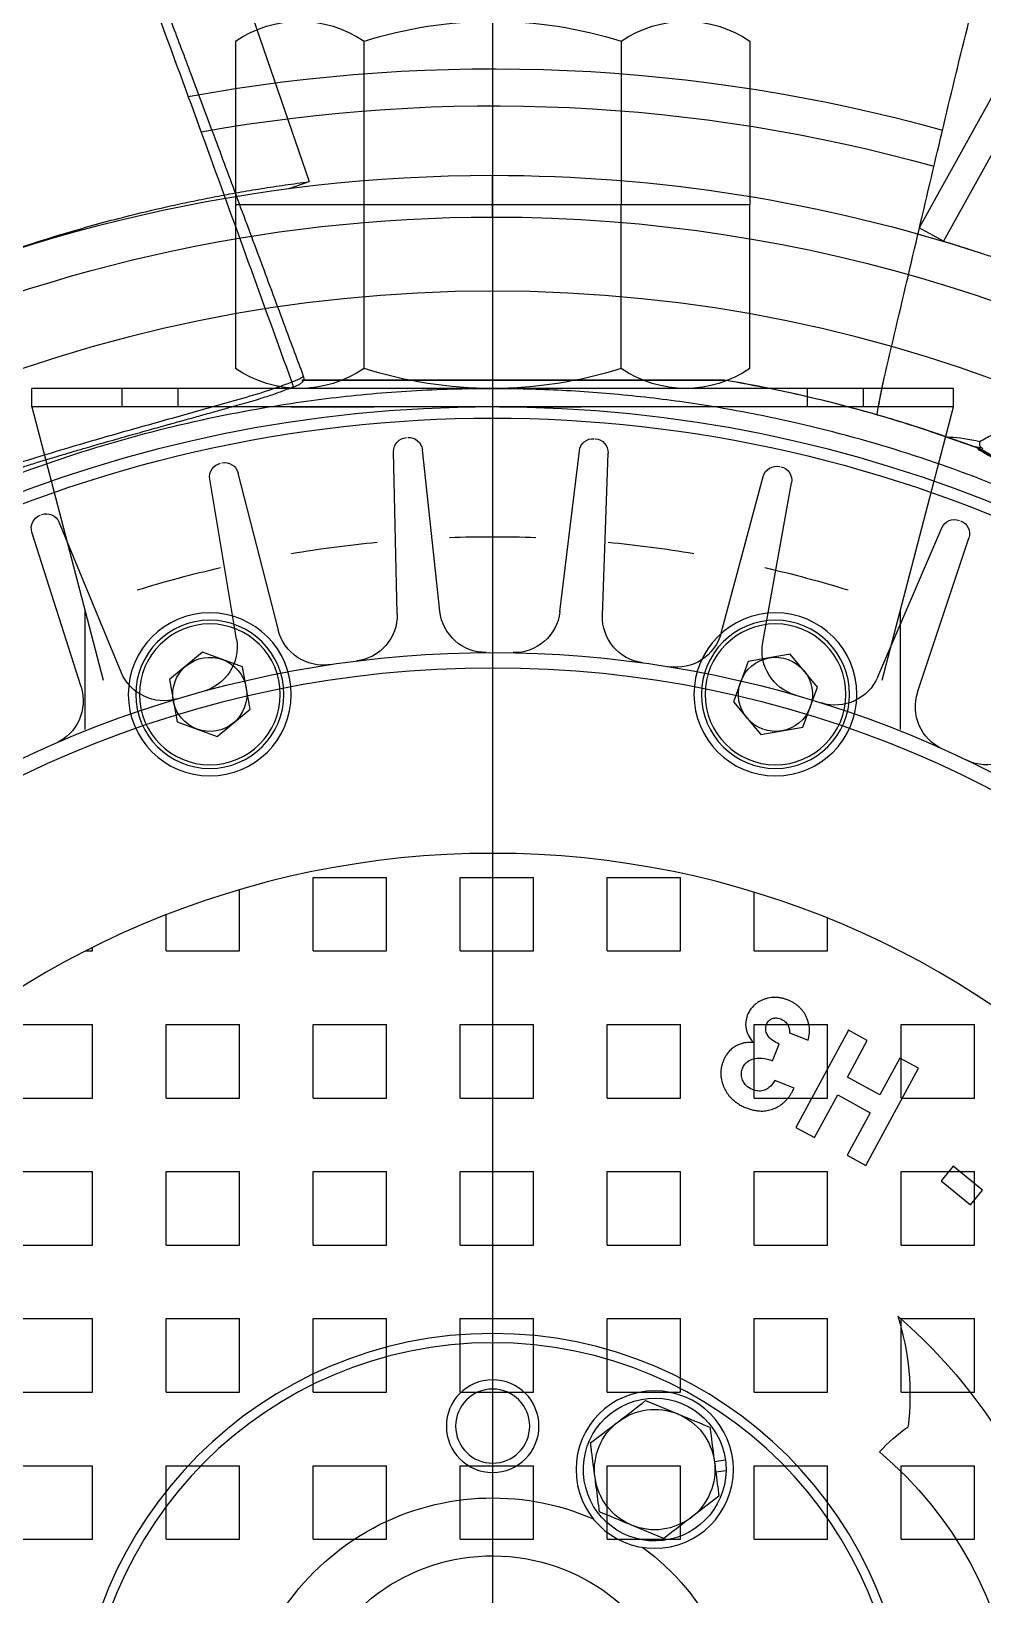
# Model space of a CAD drawing. Header units: millimetres. Extents: x 89450 to 753248, y -530175 to 1209785.
# Drawn here: x 272187.8 to 272290.6, y -164124.6 to -163955.9 of the extents above; entities that cross this region are included whole.
import ezdxf

# ---------------------------------------------------------------- set-up
doc = ezdxf.new("R2010")
doc.units = ezdxf.units.MM
doc.header["$LTSCALE"] = 150
doc.linetypes.add('C_SOLID_M', pattern=[0])
doc.linetypes.add('CENTER', pattern=[50.8, 31.75, -6.35, 6.35, -6.35])
doc.layers.add('------00 Load Bank', color=3, linetype='Continuous')

# ---------------------------------------------------------------- blocks, each defined once
blk = doc.blocks.new('A$C02650c35')
h = blk.add_hatch()
h.set_pattern_fill('SQUARE', color=0, scale=2.5, style=0)
h.set_pattern_definition([(0, (-1352.2724, -53.854), (0, 7.9375), [7.9375, -7.9375]), (90, (-1352.2724, -53.854), (-7.9375, 5e-16), [7.9375, -7.9375])])
h.paths.add_polyline_path([(510, 542.5), (510, 555), (522.5, 555), (522.5, 639.32, 0.414214), (425.68, 542.5)])
h.paths.add_polyline_path([(619.32, 542.5, 0.414214), (522.5, 639.32), (522.5, 555), (535, 555), (535, 542.5)])
h.paths.add_polyline_path([(535, 530), (522.5, 530), (522.5, 445.68, 0.414214), (619.32, 542.5), (535, 542.5)])
h.paths.add_polyline_path([(510, 530), (510, 542.5), (425.68, 542.5, 0.414214), (522.5, 445.68), (522.5, 530)])
at = {"color": 0, "linetype": 'Continuous', "lineweight": 25}
for p, q in [((888.03, 703.5), (685.38, 591.17)), ((889.48, 700.88), (686.84, 588.55)), ((663.09, 594.8), (644.45, 627.07)), ((581.38, 594.11), (582.96, 595.41)), ((583.99, 590.94), (581.38, 594.11)), ((582.96, 595.41), (585.57, 592.24)), ((663.07, 595.36), (663.03, 595.43)), ((663.29, 594.22), (663.08, 595.36)), ((585.57, 592.24), (583.99, 590.94)), ((685.38, 591.17), (686.84, 588.55)), ((585.63, 582.79), (596.13, 588.49)), ((596.13, 588.49), (597.23, 586.47)), ((597.23, 586.47), (593.27, 584.32)), ((593.27, 584.32), (595.17, 580.8)), ((670.46, 584.74), (670.68, 584.78)), ((586.73, 580.77), (585.63, 582.79)), ((591.33, 583.27), (586.73, 580.77)), ((593.24, 579.76), (591.33, 583.27)), ((595.17, 580.8), (599.13, 582.95)), ((599.13, 582.95), (600.23, 580.94)), ((600.23, 580.94), (589.73, 575.24)), ((588.64, 577.26), (593.24, 579.76)), ((589.73, 575.24), (588.64, 577.26)), ((632.93, 576), (637.27, 577.59)), ((637.27, 577.59), (640.82, 574.63)), ((599.95, 574.56), (599.15, 576.58)), ((632.14, 571.45), (632.93, 576)), ((593.99, 575.06), (594.81, 572.98)), ((640.82, 574.63), (640.02, 570.08)), ((596.93, 572.73), (598.73, 573.44)), ((635.69, 568.49), (632.14, 571.45)), ((640.02, 570.08), (635.69, 568.49)), ((552.68, 567.7), (552.53, 566.59)), ((553.81, 567.63), (553.66, 566.44)), ((670.4, 521.91), (670.4, 567.5)), ((670.4, 567.5), (670.4, 521.93)), ((549.94, 566.93), (547.65, 563.95)), ((560.25, 559.02), (558.82, 562.49)), ((545.37, 560.98), (546.81, 557.51)), ((555.69, 553.07), (557.97, 556.05)), ((692.5, 542.5), (688, 542.5)), ((688, 542.5), (692.5, 542.5)), ((691.07, 520.52), (691.82, 522.69)), ((910.7, 447.32), (691.82, 522.69)), ((669.59, 520.89), (669.6, 520.8)), ((631.93, 512.75), (634.89, 516.3)), ((634.89, 516.3), (639.44, 515.5)), ((639.44, 515.5), (641.03, 511.17)), ((633.52, 508.42), (631.93, 512.75)), ((641.03, 511.17), (638.07, 507.62)), ((638.07, 507.62), (633.52, 508.42))]:
    blk.add_line(p, q, dxfattribs=at)
at = {"color": 0}
for p, q in [((636.72, 588.39), (653.33, 593.91)), ((638.02, 584.55), (667.5, 592.27)), ((638.36, 584.08), (654.44, 591)), ((667.5, 592.27), (667.5, 492.73)), ((645.47, 586.5), (632.67, 586.5)), ((667.5, 587.1), (667.5, 497.9)), ((669.5, 582.5), (667.5, 582.5)), ((667.5, 576.5), (669.5, 576.5)), ((642.09, 571.67), (659.32, 574.77)), ((643.1, 567.17), (660, 571.72)), ((671.65, 570.28), (689.31, 570.28)), ((689.31, 570.28), (689.31, 514.72)), ((706.97, 570.28), (689.31, 570.28)), ((689.31, 570.28), (689.31, 514.72)), ((669.5, 563.33), (669.5, 521.67)), ((671.65, 556.39), (689.31, 556.39)), ((706.97, 556.39), (689.31, 556.39)), ((645.02, 554.35), (662.52, 554.97)), ((645.38, 549.76), (662.76, 551.86)), ((645.46, 536.8), (662.87, 534.92)), ((645.16, 532.2), (662.66, 531.8)), ((671.65, 528.61), (706.97, 528.61)), ((643.4, 519.36), (660.36, 515.02)), ((642.45, 514.85), (659.72, 511.96)), ((689.31, 514.72), (671.65, 514.72)), ((706.97, 514.72), (689.31, 514.72)), ((669.5, 508.5), (667.5, 508.5)), ((638.87, 502.39), (655.05, 495.68)), ((667.5, 502.5), (669.5, 502.5)), ((667.5, 492.73), (638.02, 500.45)), ((632.67, 498.5), (645.47, 498.5)), ((637.29, 498.06), (653.97, 492.75))]:
    blk.add_line(p, q, dxfattribs=at)
at = {"color": 0, "linetype": 'Continuous'}
for p, q in [((667.5, 592.27), (669.5, 592.27)), ((669.5, 592.27), (669.5, 492.73)), ((667.5, 492.73), (669.5, 492.73))]:
    blk.add_line(p, q, dxfattribs=at)
at = {"color": 0, "linetype": 'C_SOLID_M'}
blk.add_line((667.5, 580.51), (667.5, 501.51), dxfattribs=at)
at = {"color": 0, "linetype": 'ByBlock'}
for p, q in [((667.5, 543.24), (667.5, 552.07)), ((667.5, 520.74), (667.5, 529.71))]:
    blk.add_line(p, q, dxfattribs=at)
at = {"color": 0, "linetype": 'CENTER', "ltscale": 5}
blk.add_line((735.74, 542.5), (399.5, 542.5), dxfattribs=at)
at = {"color": 0}
for radius in [441, 403, 399.8, 157.5, 116.82, 96.82]:
    blk.add_circle((522.5, 542.5), radius, dxfattribs=at)
at = {"color": 0, "linetype": 'CENTER'}
blk.add_circle((522.5, 542.5), 420, dxfattribs=at)
blk.add_circle((522.5, 542.5), 420, dxfattribs=at)
at = {"color": 0, "linetype": 'Continuous', "lineweight": 25}
for centre, radius in [((522.5, 542.5), 145), ((522.5, 542.5), 45), ((522.5, 542.5), 44), ((636.48, 573.04), 8.8), ((636.48, 573.04), 8), ((636.48, 573.04), 7.6), ((552.81, 560), 8.5), ((557.5, 542.5), 5), ((557.5, 542.5), 4), ((636.48, 511.96), 8.8), ((636.48, 511.96), 8), ((636.48, 511.96), 7.6)]:
    blk.add_circle(centre, radius, dxfattribs=at)
for centre, radius, start, end in [((522.5, 542.5), 165.5, 0.0003, 205.5882), ((526.06, 549.03), 57.09, 40.6689, 120.6281), ((522.5, 542.5), 143.8, 334.0829, 25.9171), ((522.5, 557.03), 42.19, 40.2036, 123.4347), ((522.5, 542.5), 170, 0.0003, 18.0429), ((542.76, 597.55), 17.87, 312.0003, 325.227), ((560.84, 559.35), 28.21, 72.4001, 96.9064), ((636.48, 573.04), 4, 110.1169, 170.1169), ((636.48, 573.04), 4, 50.1169, 110.1169), ((636.48, 573.04), 4, 350.1169, 50.1169), ((636.48, 573.04), 4, 170.1169, 230.1169), ((636.48, 573.04), 4, 290.1169, 350.1169), ((522.5, 542.5), 27.25, 36.48, 90), ((636.48, 573.04), 4, 230.1169, 290.1169), ((552.81, 560), 7.7, 91.0083, 82.5227), ((552.81, 560), 7.7, 82.3852, 91.0083), ((552.81, 560), 6.5, 82.5227, 142.5227), ((552.81, 560), 6.5, 22.5227, 82.5227), ((552.81, 560), 6.5, 142.5227, 202.5227), ((552.81, 560), 6.5, 322.5227, 22.5227), ((552.81, 560), 6.5, 202.5227, 262.5227), ((552.81, 560), 6.5, 262.5227, 322.5227), ((522.5, 542.5), 27.25, 276.48, 23.52), ((522.5, 542.5), 165.5, 334.4118, 0), ((522.5, 542.5), 170, 334.2068, 0), ((636.48, 511.96), 4, 80.1169, 140.1169), ((636.48, 511.96), 4, 20.1169, 80.1169), ((636.48, 511.96), 4, 140.1169, 200.1169), ((636.48, 511.96), 4, 320.1169, 20.1169), ((636.48, 511.96), 4, 200.1169, 260.1169), ((636.48, 511.96), 4, 260.1169, 320.1169)]:
    blk.add_arc(centre, radius, start, end, dxfattribs=at)
at = {"color": 0}
for centre, radius, start, end in [((522.5, 542.5), 118.5, 321.9766, 38.0234), ((633.87, 595.88), 5, 121.4337, 205.6103), ((653.81, 592.49), 1.5, 20.8424, 108.3824), ((653.85, 592.37), 1.5, 293.2519, 20.7918), ((635.14, 593.14), 5, 204.2058, 288.3824), ((522.5, 542.5), 181.5, 349.5657, 15.523), ((522.5, 542.5), 177.5, 349.7845, 15.5733), ((640.33, 579.49), 5, 113.2519, 197.4284), ((522.5, 542.5), 131, 12.963, 17.0374), ((641.2, 576.59), 5, 196.024, 280.2006), ((659.58, 573.29), 1.5, 12.6606, 100.2006), ((659.61, 573.17), 1.5, 285.07, 12.61), ((681.8, 563.33), 12.3, 145.6158, 214.3842), ((696.83, 563.33), 12.3, 325.6158, 34.3842), ((644.4, 562.34), 5, 105.07, 189.2466), ((522.5, 542.5), 131, 5.4629, 9.5373), ((522.5, 542.5), 21, 214.096, 73.3985), ((644.84, 559.35), 5, 187.8422, 272.0188), ((715.46, 542.5), 45.96, 162.412, 197.588), ((663.16, 542.5), 45.96, 342.412, 17.588), ((662.57, 553.47), 1.5, 4.4788, 92.0188), ((662.58, 553.35), 1.5, 276.8882, 4.4282), ((645.98, 544.8), 5, 96.8882, 181.0648), ((522.5, 542.5), 131, 357.9628, 2.0373), ((646, 541.77), 5, 179.6604, 263.8369), ((662.71, 533.43), 1.5, 356.297, 83.8369), ((645.05, 527.2), 5, 88.7064, 172.883), ((662.7, 533.3), 1.5, 268.7064, 356.2464), ((522.5, 542.5), 131, 350.4627, 354.5371), ((681.8, 521.67), 12.3, 145.6158, 214.3842), ((696.83, 521.67), 12.3, 325.6158, 34.3842), ((644.64, 524.2), 5, 171.4785, 255.6551), ((641.62, 509.91), 5, 80.5246, 164.7012), ((659.99, 513.56), 1.5, 348.1152, 75.6551), ((522.5, 542.5), 131, 342.9627, 347.037), ((659.96, 513.44), 1.5, 260.5246, 348.0645), ((640.79, 507), 5, 163.2967, 247.4733), ((635.77, 493.29), 5, 72.3428, 156.5194), ((654.47, 494.29), 1.5, 339.9334, 67.4733), ((654.43, 494.18), 1.5, 252.3428, 339.8827)]:
    blk.add_arc(centre, radius, start, end, dxfattribs=at)
at = {"color": 0, "linetype": 'Continuous', "lineweight": 25}
for points, knots in [([(375.53, 542.5), (375.57, 539.99), (375.64, 534.97), (376.24, 527.44), (377.21, 519.94), (378.7, 511.75), (380.85, 502.91), (383.83, 493.49), (387.45, 484.25), (391.7, 475.24), (396.94, 465.85), (403.29, 456.25), (410.93, 446.56), (419.44, 437.47), (428.68, 429.14), (438.58, 421.64), (448.99, 415.04), (460.04, 409.27), (471.5, 404.47), (483.3, 400.68), (495.31, 397.89), (507.63, 396.11), (520.05, 395.38), (532.47, 395.7), (544.72, 397.05), (556.95, 399.44), (568.89, 402.86), (580.48, 407.27), (591.61, 412.59), (602.35, 418.9), (612.51, 426.09), (621.98, 434.08), (630.71, 442.79), (638.75, 452.29), (645.96, 462.44), (652.27, 473.13), (657.62, 484.24), (662.07, 495.88), (665.17, 506.67), (667.23, 516.46), (668.52, 525.06), (669.3, 533.76), (669.54, 542.09), (669.34, 550.03), (668.76, 557.56), (667.79, 565.06), (666.16, 574.05), (663.54, 584.43), (659.53, 596.1), (654.52, 607.49), (648.55, 618.41), (641.7, 628.77), (634.06, 638.45), (625.54, 647.54), (616.32, 655.86), (606.44, 663.35), (596.02, 669.96), (584.98, 675.73), (573.51, 680.52), (561.69, 684.33), (549.67, 687.11), (537.34, 688.9), (524.95, 689.62), (512.53, 689.3), (500.28, 687.95), (488.05, 685.56), (476.11, 682.14), (464.5, 677.73), (453.38, 672.4), (442.64, 666.09), (432.49, 658.91), (423.02, 650.92), (414.29, 642.21), (406.25, 632.71), (399.04, 622.55), (392.74, 611.88), (387.39, 600.77), (382.94, 589.14), (379.83, 578.33), (377.77, 568.54), (376.49, 559.94), (375.68, 551.24), (375.58, 545.42), (375.53, 542.5)], [0, 0, 0, 0, 0.008148, 0.016329, 0.024509, 0.032722, 0.04336, 0.054073, 0.064787, 0.075604, 0.086421, 0.0997, 0.112979, 0.126448, 0.140113, 0.153362, 0.166751, 0.18014, 0.193805, 0.207084, 0.220364, 0.233832, 0.247498, 0.260747, 0.274136, 0.287525, 0.30119, 0.314439, 0.327781, 0.341217, 0.354882, 0.368162, 0.381441, 0.39491, 0.408575, 0.421824, 0.435213, 0.448602, 0.462267, 0.471652, 0.481085, 0.490519, 0.500003, 0.508151, 0.516332, 0.524512, 0.532725, 0.546005, 0.559284, 0.572753, 0.586418, 0.599667, 0.613056, 0.626445, 0.64011, 0.653359, 0.666701, 0.680137, 0.693803, 0.707051, 0.720441, 0.73383, 0.747495, 0.760744, 0.774133, 0.787522, 0.801187, 0.814436, 0.827825, 0.841214, 0.85488, 0.868159, 0.881438, 0.894907, 0.908572, 0.921851, 0.93513, 0.948599, 0.962264, 0.971649, 0.981082, 0.990516, 1, 1, 1, 1]), ([(685.38, 591.17), (685.38, 591.19), (685.37, 591.21), (685.32, 591.39), (685.23, 591.68), (685.11, 592.08), (684.93, 592.66), (684.68, 593.46), (684.34, 594.53), (683.93, 595.8), (683.44, 597.26), (682.87, 598.92), (682.21, 600.76), (681.46, 602.78), (680.6, 605.01), (679.61, 607.45), (678.49, 610.11), (677.23, 612.95), (675.94, 615.71), (674.65, 618.35), (673.38, 620.83), (672.23, 623.03), (671.45, 624.43), (671.16, 624.94)], [0, 0, 0, 0, 0.039863, 0.079734, 0.119605, 0.159539, 0.199473, 0.252709, 0.305962, 0.359217, 0.412452, 0.465686, 0.518937, 0.572189, 0.625422, 0.681079, 0.736756, 0.792433, 0.848089, 0.890491, 0.932892, 0.975374, 1, 1, 1, 1]), ([(662.93, 594.9), (662.94, 594.9), (662.94, 594.89), (662.55, 595.58), (661.82, 596.85), (660.75, 598.71), (659.41, 601.05), (658.07, 603.36), (656.62, 605.87), (655.03, 608.6), (652.86, 612.36), (651.28, 615.08), (650.43, 616.56)], [0, 0, 0, 0, 0.070293, 0.175767, 0.284303, 0.389371, 0.497457, 0.602995, 0.655623, 0.761087, 0.86961, 1, 1, 1, 1]), ([(650.64, 616.49), (650.65, 616.48), (650.86, 616.12), (651.27, 615.4), (651.88, 614.34), (652.5, 613.28), (653.25, 611.99), (654.12, 610.47), (655.11, 608.75), (656.09, 607.07), (657.02, 605.45), (657.9, 603.93), (658.72, 602.51), (659.48, 601.19), (660.18, 599.98), (660.82, 598.87), (661.39, 597.88), (661.89, 597.02), (662.3, 596.3), (662.63, 595.73), (662.88, 595.3), (663.04, 595.02), (663.11, 594.9), (663.09, 594.93), (663.03, 595.04), (662.94, 595.2), (662.81, 595.41), (662.65, 595.69), (662.52, 595.92), (662.45, 596.03)], [0, 0, 0, 0, 0.00057, 0.026589, 0.052668, 0.078936, 0.105271, 0.149109, 0.193251, 0.238348, 0.283774, 0.327649, 0.371526, 0.415722, 0.459397, 0.503376, 0.54831, 0.593575, 0.637402, 0.681544, 0.726653, 0.772095, 0.815934, 0.86008, 0.887906, 0.915811, 0.943954, 0.972176, 1, 1, 1, 1]), ([(664.49, 596.46), (664.37, 596.23), (664.12, 595.77), (663.86, 595.32), (663.74, 595.09)], [0, 0, 0, 0, 0.499736, 1, 1, 1, 1]), ([(670.47, 584.74), (677.98, 586.5), (692.98, 590.03), (708.58, 593.72), (716.61, 595.88), (717.2, 596.04)], [0, 0, 0, 0, 0.481211, 0.9614406, 1, 1, 1, 1]), ([(663.74, 595.09), (663.65, 595.07), (663.53, 595.04), (663.39, 595.07), (663.32, 595.09), (663.24, 595.14), (663.17, 595.21), (663.11, 595.29), (663.09, 595.34), (663.08, 595.36)], [0, 0, 0, 0, 0.339906, 0.441459, 0.499633, 0.619848, 0.742941, 0.870108, 1, 1, 1, 1]), ([(663.09, 594.8), (663.87, 592.59), (665.45, 588.17), (667.42, 581.38), (669.12, 574.49), (669.97, 569.83), (670.4, 567.5)], [0, 0, 0, 0, 0.24861, 0.497769, 0.748603, 1, 1, 1, 1]), ([(663.74, 595.09), (663.98, 593.96), (664.24, 592.71), (664.21, 591.65), (664.21, 591.55)], [0, 0, 0, 0, 0.9063, 1, 1, 1, 1]), ([(666.61, 583.99), (667.01, 584.06), (667.78, 584.2), (669.12, 584.46), (670, 584.64), (670.46, 584.74)], [0, 0, 0, 0, 0.345184, 0.660587, 1, 1, 1, 1]), ([(666.61, 583.99), (666.66, 584), (667.23, 584.1), (668.55, 584.35), (669.83, 584.61), (670.47, 584.74)], [0, 0, 0, 0, 0.049764, 0.525006, 1, 1, 1, 1]), ([(670.48, 584.74), (670.47, 584.73), (670.47, 584.73), (670.47, 584.74), (670.46, 584.74)], [0, 0, 0, 0, 0.844265, 1, 1, 1, 1]), ([(599.15, 576.58), (599.4, 576.63), (599.85, 576.72), (600.64, 576.73), (601.15, 576.57), (601.46, 576.47)], [0, 0, 0, 0, 0.325477, 0.583288, 1, 1, 1, 1]), ([(601.46, 576.47), (601.57, 576.43), (601.77, 576.33), (602.07, 576.16), (602.35, 575.96), (602.61, 575.73), (602.84, 575.49), (603.04, 575.23), (603.21, 574.95), (603.34, 574.7), (603.43, 574.5), (603.48, 574.4), (603.5, 574.35)], [0, 0, 0, 0, 0.112142, 0.224929, 0.340395, 0.456975, 0.56335, 0.670683, 0.7806, 0.891225, 0.945596, 1, 1, 1, 1]), ([(591.84, 569.9), (591.79, 570.04), (591.69, 570.32), (591.58, 570.76), (591.52, 571.21), (591.5, 571.62), (591.54, 572.08), (591.63, 572.48), (591.76, 572.86), (591.93, 573.23), (592.14, 573.58), (592.39, 573.9), (592.6, 574.12), (592.82, 574.32), (593.06, 574.52), (593.28, 574.67), (593.53, 574.82), (593.76, 574.95), (593.94, 575.03), (593.99, 575.06)], [0, 0, 0, 0, 0.071474, 0.143331, 0.21716, 0.291914, 0.339691, 0.437006, 0.486598, 0.534364, 0.631405, 0.680819, 0.728899, 0.777222, 0.826302, 0.875642, 0.90664, 0.968833, 1, 1, 1, 1]), ([(601.45, 573.62), (601.37, 573.77), (601.21, 574.09), (600.78, 574.41), (600.33, 574.56), (600.05, 574.56), (599.95, 574.56)], [0, 0, 0, 0, 0.267425, 0.5606418, 0.8294002, 1, 1, 1, 1]), ([(603.5, 574.35), (603.54, 574.24), (603.62, 574.01), (603.71, 573.66), (603.77, 573.3), (603.78, 572.94), (603.76, 572.59), (603.7, 572.26), (603.61, 571.93), (603.49, 571.62), (603.36, 571.34), (603.21, 571.1), (603.03, 570.85), (602.84, 570.64), (602.64, 570.47), (602.44, 570.31), (602.23, 570.18), (602.02, 570.08), (601.89, 570.02), (601.84, 570)], [0, 0, 0, 0, 0.069288, 0.138912, 0.21024, 0.282438, 0.346409, 0.41102, 0.477727, 0.545084, 0.600597, 0.656569, 0.713947, 0.771963, 0.820228, 0.86881, 0.918562, 0.968796, 1, 1, 1, 1]), ([(594.81, 572.98), (594.53, 572.79), (594.09, 572.49), (593.72, 571.85), (593.63, 571.27), (593.72, 570.83), (593.8, 570.6), (593.82, 570.55)], [0, 0, 0, 0, 0.349342, 0.546769, 0.744726, 0.941883, 1, 1, 1, 1]), ([(596.12, 569.48), (596.27, 569.56), (596.61, 569.72), (597, 570.22), (597.23, 570.87), (597.24, 571.75), (597.05, 572.36), (596.93, 572.73)], [0, 0, 0, 0, 0.135581, 0.298168, 0.491785, 0.684385, 1, 1, 1, 1]), ([(598.73, 573.44), (598.85, 573.21), (599.06, 572.79), (599.49, 572.29), (599.98, 572.02), (600.46, 571.95), (600.74, 572.03), (600.86, 572.07)], [0, 0, 0, 0, 0.281057, 0.506589, 0.687673, 0.869925, 1, 1, 1, 1]), ([(600.86, 572.07), (601, 572.14), (601.24, 572.27), (601.47, 572.61), (601.57, 572.96), (601.55, 573.31), (601.48, 573.53), (601.45, 573.62)], [0, 0, 0, 0, 0.252243, 0.44405, 0.635411, 0.841259, 1, 1, 1, 1]), ([(593.82, 570.55), (593.94, 570.3), (594.16, 569.89), (594.71, 569.51), (595.28, 569.33), (595.77, 569.36), (596.04, 569.46), (596.12, 569.48)], [0, 0, 0, 0, 0.285248, 0.490772, 0.6959, 0.905392, 1, 1, 1, 1]), ([(598.89, 570.66), (598.9, 570.55), (598.91, 570.33), (598.9, 570.01), (598.86, 569.68), (598.79, 569.38), (598.7, 569.12), (598.59, 568.89), (598.47, 568.67), (598.33, 568.46), (598.12, 568.19), (597.87, 567.95), (597.61, 567.77), (597.39, 567.62), (597.16, 567.51), (596.99, 567.43), (596.93, 567.41)], [0, 0, 0, 0, 0.078625, 0.157662, 0.238504, 0.320284, 0.381173, 0.442522, 0.505196, 0.568376, 0.629267, 0.753259, 0.816526, 0.862027, 0.953797, 1, 1, 1, 1]), ([(601.84, 570), (601.51, 569.91), (600.86, 569.73), (599.88, 569.96), (599.26, 570.34), (598.97, 570.59), (598.89, 570.66)], [0, 0, 0, 0, 0.318054, 0.633109, 0.909488, 1, 1, 1, 1]), ([(596.93, 567.41), (596.82, 567.37), (596.6, 567.29), (596.26, 567.2), (595.91, 567.15), (595.56, 567.13), (595.1, 567.15), (594.66, 567.25), (594.24, 567.4), (593.85, 567.56), (593.49, 567.77), (593.16, 568.02), (592.91, 568.24), (592.68, 568.48), (592.46, 568.75), (592.29, 569), (592.11, 569.31), (591.97, 569.6), (591.87, 569.82), (591.84, 569.9)], [0, 0, 0, 0, 0.054877, 0.110035, 0.16651, 0.223554, 0.27608, 0.383576, 0.438552, 0.486526, 0.583805, 0.633238, 0.685733, 0.738626, 0.792621, 0.847003, 0.885056, 0.961562, 1, 1, 1, 1]), ([(553.66, 566.44), (553.32, 566.49), (552.06, 566.65), (550.83, 566.82), (549.94, 566.93)], [0, 0, 0, 0, 0.268634, 1, 1, 1, 1]), ([(557.38, 565.96), (557.07, 566), (555.85, 566.16), (554.59, 566.32), (553.66, 566.44)], [0, 0, 0, 0, 0.2575513, 1, 1, 1, 1]), ([(558.82, 562.49), (558.78, 562.57), (558.3, 563.74), (557.82, 564.89), (557.38, 565.96)], [0, 0, 0, 0, 0.0702148, 1, 1, 1, 1]), ([(547.65, 563.95), (547.6, 563.88), (546.83, 562.88), (546.07, 561.89), (545.37, 560.98)], [0, 0, 0, 0, 0.070215, 1, 1, 1, 1]), ([(557.97, 556.05), (558.02, 556.12), (558.79, 557.12), (559.55, 558.11), (560.25, 559.02)], [0, 0, 0, 0, 0.070215, 1, 1, 1, 1]), ([(546.81, 557.51), (546.84, 557.43), (547.33, 556.26), (547.8, 555.11), (548.24, 554.04)], [0, 0, 0, 0, 0.070215, 1, 1, 1, 1]), ([(548.24, 554.04), (549.14, 553.93), (550.37, 553.76), (551.63, 553.6), (551.97, 553.56)], [0, 0, 0, 0, 0.731366, 1, 1, 1, 1]), ([(551.97, 553.56), (552.43, 553.49), (553.37, 553.37), (554.45, 553.23), (555.22, 553.13), (555.53, 553.09), (555.69, 553.07)], [0, 0, 0, 0, 0.368859, 0.742738, 0.871317, 1, 1, 1, 1]), ([(670.84, 522.05), (670.75, 522.08), (670.53, 522.14), (670.31, 522.06), (670.1, 521.87), (669.93, 521.64), (669.76, 521.31), (669.65, 521.04), (669.59, 520.89)], [0, 0, 0, 0, 0.155051, 0.370128, 0.501578, 0.650489, 0.817867, 1, 1, 1, 1]), ([(670.86, 521.96), (670.86, 522), (670.83, 522.12), (670.72, 522), (670.57, 521.76), (670.45, 521.5), (670.31, 521.19), (670.22, 520.93), (670.17, 520.81)], [0, 0, 0, 0, 0.1354337, 0.4208147, 0.5649205, 0.7093422, 0.8546374, 1, 1, 1, 1]), ([(897.11, 417.24), (894.2, 418.91), (887.99, 422.44), (878.85, 427.64), (870.06, 432.61), (862.36, 436.93), (855.75, 440.6), (847.79, 445), (837.98, 450.33), (825.04, 457.2), (811.01, 464.4), (795.89, 471.8), (779.98, 479.16), (763.01, 486.53), (748.66, 492.42), (737.62, 496.82), (730.49, 499.61), (723.97, 502.13), (718.44, 504.24), (713.51, 506.11), (708.66, 507.95), (703.2, 510), (697.01, 512.31), (690.27, 514.82), (683.22, 517.45), (676.71, 519.86), (672.59, 521.4), (670.84, 522.05)], [0.004054, 0.004054, 0.004054, 0.004054, 0.044055, 0.0892389, 0.1294144, 0.1645669, 0.1946506, 0.2196261, 0.2731864, 0.3280385, 0.3947317, 0.4616638, 0.5294155, 0.6044734, 0.683072, 0.7151603, 0.7467466, 0.7747501, 0.7989803, 0.8176563, 0.837837, 0.8611081, 0.8874794, 0.916906, 0.9473172, 0.9775846, 1, 1, 1, 1]), ([(683.66, 488.4), (683.98, 489.31), (684.61, 491.14), (685.54, 494.01), (686.45, 497), (687.33, 500.1), (688.27, 503.69), (689.07, 507.06), (689.73, 510.18), (690.21, 512.57), (690.66, 515.02), (691.08, 517.52), (691.47, 520.07), (691.7, 521.82), (691.82, 522.69)], [0, 0, 0, 0, 0.09594, 0.191903, 0.287866, 0.384015, 0.480164, 0.609768, 0.674639, 0.73951, 0.804594, 0.869678, 0.934839, 1, 1, 1, 1]), ([(656.08, 477.53), (656.31, 478.13), (656.79, 479.38), (657.53, 481.37), (658.31, 483.56), (659.09, 485.82), (659.73, 487.73), (660.22, 489.23), (660.61, 490.42), (661.01, 491.68), (661.42, 493.03), (661.86, 494.45), (662.31, 495.96), (662.74, 497.4), (663.2, 498.96), (663.73, 500.8), (664.34, 502.97), (664.96, 505.19), (665.51, 507.13), (665.98, 508.83), (666.41, 510.38), (666.83, 511.88), (667.25, 513.38), (667.64, 514.76), (667.98, 515.96), (668.28, 516.98), (668.56, 517.88), (668.82, 518.69), (669.08, 519.41), (669.34, 520.11), (669.51, 520.57), (669.6, 520.8)], [0, 0, 0, 0, 0.049094, 0.102093, 0.159038, 0.21996, 0.27448, 0.301995, 0.33101, 0.361541, 0.393603, 0.427211, 0.462382, 0.499132, 0.527423, 0.568929, 0.623911, 0.672564, 0.714497, 0.749584, 0.781124, 0.812494, 0.843715, 0.874803, 0.897512, 0.917804, 0.937796, 0.953294, 0.968781, 0.984376, 1, 1, 1, 1]), ([(670.17, 520.81), (670, 520.34), (669.64, 519.39), (668.95, 517.35), (667.91, 513.68), (666.46, 508.59), (664.84, 502.74), (663.05, 496.53), (661.06, 490.03), (658.82, 483.31), (657.25, 479.16), (656.47, 477.09)], [0, 0, 0, 0, 0.031208, 0.0639483, 0.1281356, 0.2535308, 0.3791096, 0.5034815, 0.6688717, 0.8348483, 1, 1, 1, 1]), ([(670.17, 520.81), (670.09, 520.84), (669.96, 520.89), (669.8, 520.94), (669.69, 520.95), (669.62, 520.93), (669.59, 520.91), (669.59, 520.89), (669.59, 520.89)], [0, 0, 0, 0, 0.349048, 0.512838, 0.662313, 0.811827, 0.975694, 1, 1, 1, 1]), ([(897.03, 416.99), (889.14, 421.48), (873.07, 430.61), (848.73, 444.14), (823.89, 457.38), (798.75, 469.94), (773.35, 481.46), (747.72, 492.03), (722, 501.93), (696.12, 511.43), (678.82, 517.68), (670.17, 520.81)], [0.0040453, 0.0040453, 0.0040453, 0.0040453, 0.1120904, 0.224186, 0.3362006, 0.4480891, 0.5598872, 0.6697434, 0.7797254, 0.8898282, 1, 1, 1, 1])]:
    blk.add_open_spline(points, degree=3, knots=knots, dxfattribs=at)
blk.add_open_spline([(663.09, 594.8), (664.74, 590.37), (667.6, 581.38), (669.61, 572.16), (670.4, 567.5)], degree=3, dxfattribs=at)

msp = doc.modelspace()

# ---------------------------------------------------------------- block references
at = {"layer": '------00 Load Bank', "color": 161, "xscale": -1, "rotation": 270}
msp.add_blockref('A$C02650c35', (271695.16, -164663.93), dxfattribs=at)

doc.saveas('drawing.dxf')
